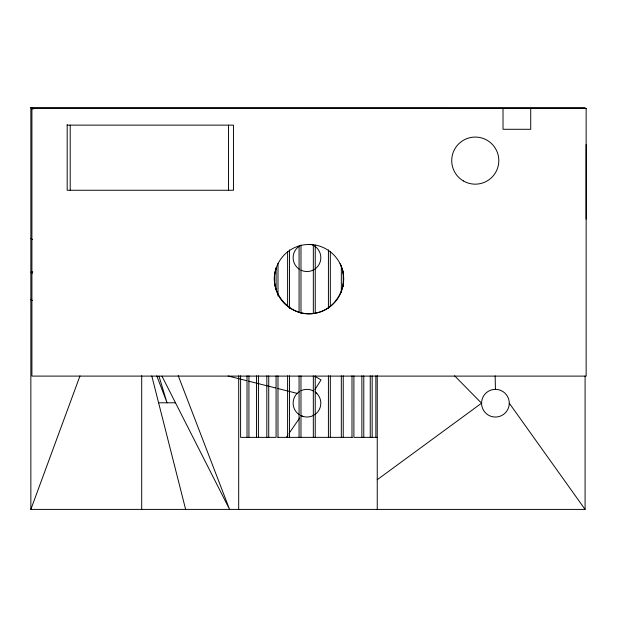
<?xml version="1.0" encoding="UTF-8"?>
<svg xmlns="http://www.w3.org/2000/svg" width="617" height="617" viewBox="0 0 617 617"><rect width="100%" height="100%" fill="white"/><g stroke="black" fill="none" stroke-linecap="round" stroke-linejoin="round"><path stroke-width="0.93" d="M585.093 376.038L585.086 509.418L30.85 509.403L30.858 107.582L585.093 107.597M141.702 509.411L141.702 375.66M238.686 509.411L238.694 375.83M240.599 375.83L240.599 437.36L276.077 437.36L276.084 375.83M247.016 437.36L247.024 375.83M248.929 437.36L248.929 375.83M256.51 437.36L256.51 375.83M258.415 437.36L258.423 375.83M266.814 437.36L266.822 375.83M268.727 437.36L268.727 375.83M275.822 269.968L275.822 268.087M276.084 289.296L276.084 268.148M277.989 437.36L277.989 375.83M277.997 296.029L277.997 263.343M287.607 437.36L287.607 375.83M287.615 306.603L287.615 251.805M289.52 437.36L289.52 375.83M289.52 308.531L289.527 249.877M299.068 437.36L299.075 375.83M299.075 312.372L299.083 246.036M300.98 437.36L300.98 375.83M300.988 313.336L300.988 245.072M313.328 437.36L313.328 375.83M313.336 313.336L313.336 245.072M315.233 437.36L315.241 375.83M315.241 313.336L315.248 245.072M328.414 437.36L328.421 375.83M328.421 308.531L328.429 249.877M330.326 437.36L330.326 375.83M330.334 306.603L330.334 251.805M341.324 437.36L341.332 375.83M341.332 292.188L341.34 265.264M343.237 437.36L343.237 375.83M343.245 286.419L343.245 271.033M351.983 437.36L351.991 375.83M353.896 375.83L353.896 437.36L377.249 437.36M361.87 437.36L361.878 375.83M363.783 437.36L363.783 375.83M370.246 437.36L370.254 375.83M372.159 437.36L372.159 375.83M375.861 437.36L375.869 375.83M377.249 509.411L377.249 375.583M586.15 108.515L586.15 376.115L31.907 376.1L31.914 108.515L586.15 108.515L585.163 108.523M276.2 268.071C267.3 292.088 290.931 318.889 315.873 313.074C337.468 309.132 350.178 283.188 340.06 263.714M30.85 509.403L79.986 375.9M314.925 389.582L321.041 379.918L315.241 376.517M286.365 437.36L287.954 435.031M289.018 433.489L299.607 417.987M377.249 479.694L481.561 403.194L454.598 375.815M586.15 144.648L586.15 219.089M32.755 271.889L30.858 272.097L32.47 273.123M67.184 125.135L233.457 125.135L233.457 190.26L67.184 190.26L67.184 124.588M158.592 402.793L175.49 402.801M277.789 437.36L352.376 437.36M228.105 376.008L246.777 380.704M248.643 381.175L275.714 387.985M277.581 388.455L297.178 393.391M301.189 415.657L303.394 416.575M33.403 108.954L30.858 107.582L32.123 109.039M30.85 299.661L32.508 300.61M30.858 238.447L32.439 239.489M315.272 392.235L316.776 393.391M509.272 403.194A13.859 13.859 0 0 1 488.487 415.195A13.859 13.859 0 0 1 488.494 391.193A13.859 13.859 0 0 1 509.272 403.194L585.086 509.418M161.963 376.146L229.578 509.411L178.213 375.622M156.803 375.884L167.037 402.793L158.993 376.208M151.79 375.977L185.64 509.411M495.166 375.876L495.42 389.335M530.728 108.515L530.728 129.292L503.017 129.292L503.017 108.515M228.545 125.135L228.545 190.26M70.215 125.135L70.215 190.26M315.41 392.196A13.859 13.859 0 0 1 314.67 414.709M313.906 415.187A13.859 13.859 0 0 1 300.849 415.611M299.284 414.709A13.859 13.859 0 0 1 299.284 391.664M300.849 390.762A13.859 13.859 0 0 1 313.906 391.186M314.678 246.175A13.859 13.859 0 0 1 314.678 269.22M313.906 269.698A13.859 13.859 0 0 1 300.849 270.123M299.284 269.22A13.859 13.859 0 0 1 299.284 246.175M310.567 244.317A13.859 13.859 0 0 1 313.906 245.705M311.207 244.548L309.279 244.548L311.207 244.548M289.859 307.968A34.637 34.637 0 0 0 343.6 281.29A34.637 34.637 0 0 0 293.63 248.088A34.637 34.637 0 0 0 289.859 307.968M463.367 180.943A23.554 23.554 0 0 0 498.814 160.752A23.554 23.554 0 0 0 463.606 140.152A23.554 23.554 0 0 0 463.367 180.943"/></g></svg>
